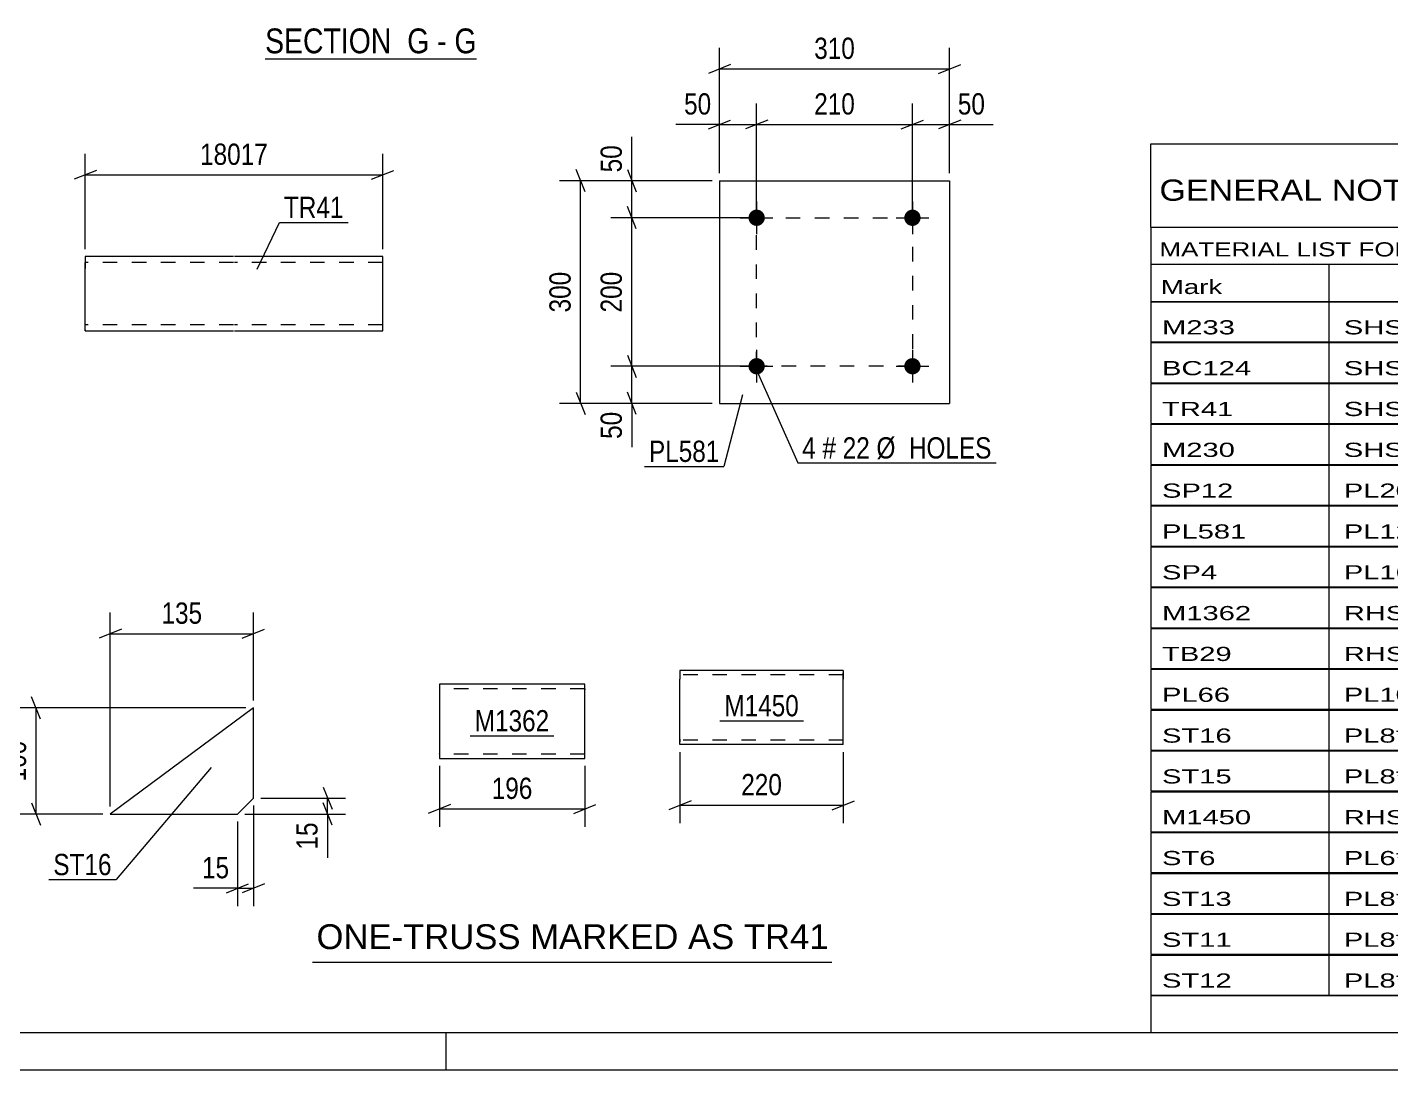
# Model space of a CAD drawing. Header units: millimetres. Extents: x 0 to 841, y 0 to 594.
# Drawn here: x 364.6 to 548.3, y 0 to 140.4 of the extents above; entities that cross this region are included whole.
import ezdxf

# ---------------------------------------------------------------- set-up
doc = ezdxf.new("R2010")
doc.units = ezdxf.units.MM
doc.linetypes.add('DXK_LINE_DOT2', pattern=[3.9198, 1.9599, -1.9599])
doc.styles.add('Arial', font='ARIAL.TTF', dxfattribs={"height": 0.2})
doc.styles.add('Arial Narrow', font='ARIALN.TTF', dxfattribs={"height": 0.2})

# ---------------------------------------------------------------- blocks, each defined once
blk = doc.blocks.new('Unknown-247343380-1135 - 18088')
at = {"color": 5, "linetype": 'Continuous'}
for p, q in [((5, 5), (836, 5)), ((421, 0), (421, 5)), ((0, 0), (841, 0))]:
    blk.add_line(p, q, dxfattribs=at)
blk = doc.blocks.new('Unknown-247343380-16 - 1869')
at = {"color": 6, "linetype": 'Continuous'}
blk.add_line((396.62, 136.18), (425.12, 136.18), dxfattribs=at)
at = {"color": 0, "linetype": 'Continuous'}
for points in [[(414.72, 136.93), (414.72, 140.43), (396.62, 140.43), (396.62, 136.93)], [(418.76, 136.93), (418.76, 140.43), (415.77, 140.43), (415.77, 136.93)], [(421.08, 136.93), (421.08, 140.43), (419.81, 140.43), (419.81, 136.93)], [(425.12, 136.93), (425.12, 140.43), (422.13, 140.43), (422.13, 136.93)]]:
    blk.add_wipeout(points, dxfattribs=at)
at = {"color": 7, "linetype": 'Continuous', "style": 'Arial Narrow'}
for s, p in [('SECTION ', (396.62, 136.93)), ('G', (415.77, 136.93)), ('G', (422.13, 136.93)), ('-', (419.81, 136.93))]:
    blk.add_text(s, height=3.34, dxfattribs=at).set_placement(p)
blk = doc.blocks.new('Part-247343380-34379 - 34378')
at = {"color": 2, "linetype": 'Continuous'}
for p, q in [((452.53, 53.8), (452.53, 52.6)), ((474.53, 53.8), (452.53, 53.8)), ((474.53, 53.8), (474.53, 53.71)), ((474.53, 53.71), (474.53, 52.6)), ((452.53, 44.54), (452.53, 52.6)), ((474.53, 43.8), (474.53, 52.6)), ((452.53, 43.89), (452.53, 44.54)), ((452.53, 43.8), (452.53, 43.89)), ((474.53, 43.8), (452.53, 43.8))]:
    blk.add_line(p, q, dxfattribs=at)
at = {"color": 7, "linetype": 'DXK_LINE_DOT2'}
for p, q in [((474.53, 53.8), (474.53, 53.8)), ((474.53, 52.6), (474.53, 53.45)), ((474.53, 53.2), (452.53, 53.2)), ((452.53, 44.54), (452.53, 44.15)), ((452.53, 44.4), (452.53, 44.45)), ((474.53, 44.4), (452.53, 44.4)), ((474.53, 44.4), (474.53, 44.45)), ((452.53, 43.8), (452.53, 43.8))]:
    blk.add_line(p, q, dxfattribs=at)
blk = doc.blocks.new('Part-247343380-34337 - 34336')
at = {"color": 2, "linetype": 'Continuous'}
for p, q in [((439.7, 51.93), (420.1, 51.93)), ((420.1, 51.93), (420.1, 42.02)), ((439.7, 43.13), (439.7, 51.93)), ((439.7, 41.93), (439.7, 43.13)), ((420.1, 42.02), (420.1, 41.93)), ((420.1, 41.93), (439.7, 41.93))]:
    blk.add_line(p, q, dxfattribs=at)
at = {"color": 7, "linetype": 'DXK_LINE_DOT2'}
for p, q in [((439.7, 51.33), (420.1, 51.33)), ((439.7, 51.33), (439.7, 51.28)), ((439.7, 51.28), (439.7, 51.33)), ((439.7, 51.18), (439.7, 51.28)), ((439.7, 51.28), (439.7, 51.18)), ((420.1, 42.53), (420.1, 42.57)), ((439.7, 42.53), (420.1, 42.53)), ((439.7, 42.57), (439.7, 42.9)), ((439.7, 42.53), (439.7, 42.57))]:
    blk.add_line(p, q, dxfattribs=at)
blk = doc.blocks.new('Part-247343380-34344 - 34343')
at = {"color": 2, "linetype": 'Continuous'}
for p, q in [((457.86, 119.76), (457.86, 89.76)), ((457.86, 119.76), (488.86, 119.76)), ((488.86, 119.76), (488.86, 89.76)), ((457.86, 89.76), (488.86, 89.76))]:
    blk.add_line(p, q, dxfattribs=at)
blk = doc.blocks.new('Bolt-247343380-34345 - 34343')
at = {"linetype": 'Continuous'}
for points in [[(463.96, 94.77, -1), (461.76, 94.77, -1)], [(484.96, 94.77, -1), (482.76, 94.77, -1)]]:
    blk.add_hatch(color=1, dxfattribs=at).paths.add_polyline_path(points)
at = {"color": 1, "linetype": 'Continuous'}
for p, q in [((462.86, 96.97), (462.86, 92.57)), ((483.86, 96.97), (483.86, 92.57)), ((460.66, 94.77), (465.06, 94.77)), ((481.66, 94.77), (486.06, 94.77))]:
    blk.add_line(p, q, dxfattribs=at)
blk = doc.blocks.new('Bolt-247343380-34346 - 34343')
at = {"linetype": 'Continuous'}
for points in [[(463.96, 114.77, -1), (461.76, 114.77, -1)], [(484.96, 114.77, -1), (482.76, 114.77, -1)]]:
    blk.add_hatch(color=1, dxfattribs=at).paths.add_polyline_path(points)
at = {"color": 1, "linetype": 'Continuous'}
for p, q in [((462.86, 116.97), (462.86, 112.57)), ((483.86, 116.97), (483.86, 112.57)), ((460.66, 114.77), (465.06, 114.77)), ((481.66, 114.77), (486.06, 114.77))]:
    blk.add_line(p, q, dxfattribs=at)
blk = doc.blocks.new('Part-247343380-3392 - 3386')
at = {"color": 2, "linetype": 'Continuous'}
for p, q in [((395.03, 48.73), (375.75, 34.44)), ((395.03, 36.58), (395.03, 48.73)), ((392.89, 34.44), (395.03, 36.58)), ((375.75, 34.44), (392.89, 34.44))]:
    blk.add_line(p, q, dxfattribs=at)
blk = doc.blocks.new('Part-247343380-3195 - 3189')
at = {"color": 2, "linetype": 'Continuous'}
for p, q in [((372.37, 109.55), (372.37, 107.95)), ((392.37, 109.55), (372.37, 109.55)), ((412.47, 109.55), (392.47, 109.55)), ((412.47, 99.55), (412.47, 109.55)), ((372.37, 99.55), (372.37, 107.95)), ((372.37, 99.55), (392.37, 99.55)), ((392.47, 99.55), (412.47, 99.55))]:
    blk.add_line(p, q, dxfattribs=at)
at = {"color": 7, "linetype": 'DXK_LINE_DOT2'}
for p, q in [((392.37, 108.75), (372.37, 108.75)), ((372.37, 107.95), (372.37, 108.75)), ((372.37, 107.95), (372.37, 108.56)), ((412.47, 108.75), (392.47, 108.75)), ((372.37, 100.35), (372.37, 100.41)), ((392.37, 100.35), (372.37, 100.35)), ((372.37, 99.67), (372.37, 99.55)), ((412.47, 100.35), (392.47, 100.35)), ((412.47, 99.55), (412.47, 99.67))]:
    blk.add_line(p, q, dxfattribs=at)
blk = doc.blocks.new('Rectangle-247343380-34922 - 34343')
at = {"color": 1, "linetype": 'DXK_LINE_DOT2'}
blk.add_lwpolyline([(462.86, 114.77), (483.86, 114.77), (483.86, 94.77), (462.86, 94.77), (462.86, 114.77)], close=True, dxfattribs=at)
blk = doc.blocks.new('StraightDimension-247343380-34471 - 34378')
at = {"color": 7, "linetype": 'Continuous'}
for p, q in [((452.53, 42.8), (452.53, 33.23)), ((474.53, 42.8), (474.53, 33.23)), ((454.03, 36.23), (451.03, 35.03)), ((452.53, 35.63), (474.53, 35.63)), ((473.03, 35.03), (476.03, 36.23))]:
    blk.add_line(p, q, dxfattribs=at)
at = {"color": 0}
blk.add_wipeout([(466.88, 36.38), (466.88, 40.58), (460.19, 40.58), (460.19, 36.38)], dxfattribs=at)
at = {"color": 3, "style": 'Arial Narrow'}
blk.add_text('220', height=2.863, dxfattribs=at).set_placement((460.79, 36.98))
blk = doc.blocks.new('StraightDimension-247343380-34431 - 34336')
at = {"color": 7, "linetype": 'Continuous'}
for p, q in [((420.1, 40.93), (420.1, 32.73)), ((439.7, 40.93), (439.7, 32.73)), ((421.6, 35.73), (418.6, 34.53)), ((420.1, 35.13), (439.7, 35.13)), ((438.2, 34.53), (441.2, 35.73))]:
    blk.add_line(p, q, dxfattribs=at)
at = {"color": 0}
blk.add_wipeout([(433.24, 35.88), (433.24, 40.08), (426.56, 40.08), (426.56, 35.88)], dxfattribs=at)
at = {"color": 3, "style": 'Arial Narrow'}
blk.add_text('196', height=2.863, dxfattribs=at).set_placement((427.16, 36.48))
blk = doc.blocks.new('StraightDimension-247343380-34435 - 34343')
at = {"color": 7, "linetype": 'Continuous'}
for p, q in [((456.86, 119.76), (443.19, 119.76)), ((445.44, 121.26), (446.64, 118.26)), ((446.04, 114.77), (446.04, 119.76)), ((446.64, 113.27), (445.44, 116.27)), ((461.86, 114.77), (443.19, 114.77))]:
    blk.add_line(p, q, dxfattribs=at)
at = {"color": 0}
blk.add_wipeout([(445.29, 125.15), (441.09, 125.15), (441.09, 120.29), (445.29, 120.29)], dxfattribs=at)
at = {"color": 7, "linetype": 'Continuous'}
blk.add_line((446.04, 119.76), (446.04, 125.67), dxfattribs=at)
blk.add_line((446.04, 119.76), (446.04, 125.67), dxfattribs=at)
at = {"color": 3, "style": 'Arial Narrow'}
blk.add_text('50', height=2.863, rotation=90.0002, dxfattribs=at).set_placement((444.69, 120.89))
blk = doc.blocks.new('StraightDimension-247343380-34436 - 34343')
at = {"color": 7, "linetype": 'Continuous'}
for p, q in [((446.64, 113.27), (445.44, 116.27)), ((461.86, 114.77), (443.19, 114.77)), ((446.04, 94.77), (446.04, 114.77)), ((445.44, 96.27), (446.64, 93.27)), ((461.86, 94.77), (443.19, 94.77))]:
    blk.add_line(p, q, dxfattribs=at)
at = {"color": 0}
blk.add_wipeout([(445.29, 108.11), (441.09, 108.11), (441.09, 101.42), (445.29, 101.42)], dxfattribs=at)
at = {"color": 3, "style": 'Arial Narrow'}
blk.add_text('200', height=2.863, rotation=90.0002, dxfattribs=at).set_placement((444.69, 102.02))
blk = doc.blocks.new('StraightDimension-247343380-34437 - 34343')
at = {"color": 7, "linetype": 'Continuous'}
for p, q in [((445.44, 96.27), (446.64, 93.27)), ((461.86, 94.77), (443.19, 94.77)), ((446.04, 89.76), (446.04, 94.77)), ((446.64, 88.26), (445.44, 91.26)), ((456.86, 89.76), (443.19, 89.76))]:
    blk.add_line(p, q, dxfattribs=at)
at = {"color": 0}
blk.add_wipeout([(445.29, 89.24), (441.09, 89.24), (441.09, 84.38), (445.29, 84.38)], dxfattribs=at)
at = {"color": 7, "linetype": 'Continuous'}
blk.add_line((446.04, 89.76), (446.04, 83.86), dxfattribs=at)
blk.add_line((446.04, 89.76), (446.04, 83.86), dxfattribs=at)
at = {"color": 3, "style": 'Arial Narrow'}
blk.add_text('50', height=2.863, rotation=90.0002, dxfattribs=at).set_placement((444.69, 84.98))
blk = doc.blocks.new('StraightDimension-247343380-34447 - 34343')
at = {"color": 7, "linetype": 'Continuous'}
for p, q in [((456.86, 119.76), (436.29, 119.76)), ((439.74, 118.26), (438.54, 121.26)), ((439.14, 89.76), (439.14, 119.76)), ((438.54, 91.26), (439.74, 88.26)), ((456.86, 89.76), (436.29, 89.76))]:
    blk.add_line(p, q, dxfattribs=at)
at = {"color": 0}
blk.add_wipeout([(438.39, 108.11), (434.19, 108.11), (434.19, 101.42), (438.39, 101.42)], dxfattribs=at)
at = {"color": 3, "style": 'Arial Narrow'}
blk.add_text('300', height=2.863, rotation=90.0002, dxfattribs=at).set_placement((437.79, 102.02))
blk = doc.blocks.new('StraightDimension-247343380-34467 - 34343')
at = {"color": 7, "linetype": 'Continuous'}
for p, q in [((457.86, 120.76), (457.86, 137.67)), ((488.86, 120.76), (488.86, 137.67)), ((459.36, 135.42), (456.36, 134.22)), ((457.86, 134.82), (488.86, 134.82)), ((487.36, 134.22), (490.36, 135.42))]:
    blk.add_line(p, q, dxfattribs=at)
at = {"color": 0}
blk.add_wipeout([(476.7, 135.57), (476.7, 139.77), (470.02, 139.77), (470.02, 135.57)], dxfattribs=at)
at = {"color": 3, "style": 'Arial Narrow'}
blk.add_text('310', height=2.863, dxfattribs=at).set_placement((470.62, 136.17))
blk = doc.blocks.new('StraightDimension-247343380-34876 - 34343')
at = {"color": 7, "linetype": 'Continuous'}
for p, q in [((483.86, 115.77), (483.86, 130.18)), ((488.86, 120.76), (488.86, 130.18)), ((482.36, 126.73), (485.36, 127.93)), ((483.86, 127.33), (488.86, 127.33)), ((490.36, 127.93), (487.36, 126.73))]:
    blk.add_line(p, q, dxfattribs=at)
at = {"color": 0}
blk.add_wipeout([(494.24, 128.08), (494.24, 132.28), (489.38, 132.28), (489.38, 128.08)], dxfattribs=at)
at = {"color": 7, "linetype": 'Continuous'}
blk.add_line((488.86, 127.33), (494.76, 127.33), dxfattribs=at)
blk.add_line((488.86, 127.33), (494.76, 127.33), dxfattribs=at)
at = {"color": 3, "style": 'Arial Narrow'}
blk.add_text('50', height=2.863, dxfattribs=at).set_placement((489.98, 128.68))
blk = doc.blocks.new('StraightDimension-247343380-34877 - 34343')
at = {"color": 7, "linetype": 'Continuous'}
for p, q in [((462.86, 115.77), (462.86, 130.18)), ((483.86, 115.77), (483.86, 130.18)), ((464.36, 127.93), (461.36, 126.73)), ((462.86, 127.33), (483.86, 127.33)), ((482.36, 126.73), (485.36, 127.93))]:
    blk.add_line(p, q, dxfattribs=at)
at = {"color": 0}
blk.add_wipeout([(476.7, 128.08), (476.7, 132.28), (470.02, 132.28), (470.02, 128.08)], dxfattribs=at)
at = {"color": 3, "style": 'Arial Narrow'}
blk.add_text('210', height=2.863, dxfattribs=at).set_placement((470.62, 128.68))
blk = doc.blocks.new('StraightDimension-247343380-34878 - 34343')
at = {"color": 7, "linetype": 'Continuous'}
for p, q in [((457.86, 120.76), (457.86, 130.18)), ((462.86, 115.77), (462.86, 130.18)), ((456.36, 126.73), (459.36, 127.93)), ((457.86, 127.33), (462.86, 127.33)), ((464.36, 127.93), (461.36, 126.73))]:
    blk.add_line(p, q, dxfattribs=at)
at = {"color": 0}
blk.add_wipeout([(457.33, 128.08), (457.33, 132.28), (452.48, 132.28), (452.48, 128.08)], dxfattribs=at)
at = {"color": 7, "linetype": 'Continuous'}
blk.add_line((457.86, 127.33), (451.95, 127.33), dxfattribs=at)
blk.add_line((457.86, 127.33), (451.95, 127.33), dxfattribs=at)
at = {"color": 3, "style": 'Arial Narrow'}
blk.add_text('50', height=2.863, dxfattribs=at).set_placement((453.08, 128.68))
blk = doc.blocks.new('StraightDimension-247343380-3427 - 3386')
at = {"color": 7, "linetype": 'Continuous'}
for p, q in [((404.43, 38.08), (405.63, 35.08)), ((396.03, 36.58), (407.43, 36.58)), ((405.63, 32.94), (404.43, 35.94)), ((405.03, 34.44), (405.03, 36.58)), ((393.89, 34.44), (407.43, 34.44))]:
    blk.add_line(p, q, dxfattribs=at)
at = {"color": 0}
blk.add_wipeout([(404.28, 33.92), (400.08, 33.92), (400.08, 29.06), (404.28, 29.06)], dxfattribs=at)
at = {"color": 7, "linetype": 'Continuous'}
blk.add_line((405.03, 34.44), (405.03, 28.53), dxfattribs=at)
blk.add_line((405.03, 34.44), (405.03, 28.53), dxfattribs=at)
at = {"color": 3, "style": 'Arial Narrow'}
blk.add_text('15', height=2.863, rotation=90.0002, dxfattribs=at).set_placement((403.68, 29.66))
blk = doc.blocks.new('StraightDimension-247343380-3403 - 3386')
at = {"color": 7, "linetype": 'Continuous'}
for p, q in [((395.03, 35.58), (395.03, 22.04)), ((392.89, 33.44), (392.89, 22.04)), ((391.39, 23.84), (394.39, 25.04)), ((392.89, 24.44), (395.03, 24.44)), ((396.53, 25.04), (393.53, 23.84))]:
    blk.add_line(p, q, dxfattribs=at)
at = {"color": 0}
blk.add_wipeout([(392.36, 25.19), (392.36, 29.39), (387.51, 29.39), (387.51, 25.19)], dxfattribs=at)
at = {"color": 7, "linetype": 'Continuous'}
blk.add_line((392.89, 24.44), (386.98, 24.44), dxfattribs=at)
blk.add_line((392.89, 24.44), (386.98, 24.44), dxfattribs=at)
at = {"color": 3, "style": 'Arial Narrow'}
blk.add_text('15', height=2.863, dxfattribs=at).set_placement((388.11, 25.79))
blk = doc.blocks.new('StraightDimension-247343380-3418 - 3386')
at = {"color": 7, "linetype": 'Continuous'}
for p, q in [((375.75, 35.44), (375.75, 61.58)), ((395.03, 49.73), (395.03, 61.58)), ((377.25, 59.33), (374.25, 58.13)), ((393.53, 58.13), (396.53, 59.33)), ((375.75, 58.73), (395.03, 58.73))]:
    blk.add_line(p, q, dxfattribs=at)
at = {"color": 0}
blk.add_wipeout([(388.73, 59.48), (388.73, 63.68), (382.05, 63.68), (382.05, 59.48)], dxfattribs=at)
at = {"color": 3, "style": 'Arial Narrow'}
blk.add_text('135', height=2.863, dxfattribs=at).set_placement((382.65, 60.08))
blk = doc.blocks.new('StraightDimension-247343380-3394 - 3386')
at = {"color": 7, "linetype": 'Continuous'}
for p, q in [((366.35, 47.23), (365.15, 50.23)), ((394.03, 48.73), (362.9, 48.73)), ((365.75, 34.44), (365.75, 48.73)), ((365.15, 35.94), (366.35, 32.94)), ((374.75, 34.44), (362.9, 34.44))]:
    blk.add_line(p, q, dxfattribs=at)
at = {"color": 0}
blk.add_wipeout([(365, 44.93), (360.8, 44.93), (360.8, 38.24), (365, 38.24)], dxfattribs=at)
at = {"color": 3, "style": 'Arial Narrow'}
blk.add_text('100', height=2.863, rotation=90.0002, dxfattribs=at).set_placement((364.4, 38.84))
blk = doc.blocks.new('StraightDimension-247343380-3200 - 3189')
at = {"color": 7, "linetype": 'Continuous'}
for p, q in [((372.37, 110.55), (372.37, 123.4)), ((412.47, 110.55), (412.47, 123.4)), ((373.87, 121.15), (370.87, 119.95)), ((372.37, 120.55), (412.47, 120.55)), ((410.97, 119.95), (413.97, 121.15))]:
    blk.add_line(p, q, dxfattribs=at)
at = {"color": 0}
blk.add_wipeout([(397.59, 121.3), (397.59, 125.5), (387.25, 125.5), (387.25, 121.3)], dxfattribs=at)
at = {"color": 3, "style": 'Arial Narrow'}
blk.add_text('18017', height=2.863, dxfattribs=at).set_placement((387.85, 121.9))
blk = doc.blocks.new('Mark-247343380-34496 - 34378')
at = {"color": 0}
blk.add_wipeout([(468.56, 47.61), (468.56, 50.61), (458.51, 50.61), (458.51, 47.61)], dxfattribs=at)
blk.add_wipeout([(468.56, 47.61), (468.56, 50.61), (458.51, 50.61), (458.51, 47.61)], dxfattribs=at)
at = {"color": 30, "linetype": 'Continuous'}
blk.add_line((457.91, 47.01), (469.16, 47.01), dxfattribs=at)
at = {"color": 3, "style": 'Arial Narrow'}
blk.add_text('M1450', height=2.863, dxfattribs=at).set_placement((458.51, 47.61))
blk = doc.blocks.new('Unknown-247343380-35598 - 18088')
at = {"color": 7, "linetype": 'Continuous'}
for p, q in [((516, 124.75), (676, 124.75)), ((516, 113.5), (516, 124.75)), ((676, 124.75), (676, 113.5)), ((516, 113.5), (676, 113.5)), ((516, 113.5), (516, 108.5)), ((676, 113.5), (676, 108.5)), ((516, 108.5), (676, 108.5)), ((516, 108.5), (516, 103.5)), ((540, 108.5), (540, 103.5)), ((575.5, 108.5), (575.5, 103.5)), ((601.5, 108.5), (601.5, 103.5)), ((614.5, 108.5), (614.5, 103.5)), ((632, 108.5), (632, 103.5)), ((654, 108.5), (654, 103.5)), ((676, 108.5), (676, 103.5)), ((516, 103.5), (676, 103.5)), ((516, 103.45), (516, 98.05)), ((516, 103.45), (676, 103.45)), ((540, 103.5), (540, 98)), ((575.5, 103.5), (575.5, 98)), ((601.5, 103.5), (601.5, 98)), ((614.5, 103.5), (614.5, 98)), ((632, 103.5), (632, 98)), ((654, 103.5), (654, 98)), ((676, 103.45), (676, 98.05)), ((516, 98.05), (676, 98.05)), ((516, 97.95), (516, 92.55)), ((516, 97.95), (676, 97.95)), ((540, 98), (540, 92.5)), ((575.5, 98), (575.5, 92.5)), ((601.5, 98), (601.5, 92.5)), ((614.5, 98), (614.5, 92.5)), ((632, 98), (632, 92.5)), ((654, 98), (654, 92.5)), ((676, 97.95), (676, 92.55)), ((516, 92.55), (676, 92.55)), ((516, 92.45), (516, 87.05)), ((516, 92.45), (676, 92.45)), ((540, 92.5), (540, 87)), ((575.5, 92.5), (575.5, 87)), ((601.5, 92.5), (601.5, 87)), ((614.5, 92.5), (614.5, 87)), ((632, 92.5), (632, 87)), ((654, 92.5), (654, 87)), ((676, 92.45), (676, 87.05)), ((516, 87.05), (676, 87.05)), ((516, 86.95), (516, 81.55)), ((516, 86.95), (676, 86.95)), ((540, 87), (540, 81.5)), ((575.5, 87), (575.5, 81.5)), ((601.5, 87), (601.5, 81.5)), ((614.5, 87), (614.5, 81.5)), ((632, 87), (632, 81.5)), ((654, 87), (654, 81.5)), ((676, 86.95), (676, 81.55)), ((516, 81.55), (676, 81.55)), ((516, 81.45), (516, 76.05)), ((516, 81.45), (676, 81.45)), ((540, 81.5), (540, 76)), ((575.5, 81.5), (575.5, 76)), ((601.5, 81.5), (601.5, 76)), ((614.5, 81.5), (614.5, 76)), ((632, 81.5), (632, 76)), ((654, 81.5), (654, 76)), ((676, 81.45), (676, 76.05)), ((516, 76.05), (676, 76.05)), ((516, 75.95), (516, 70.55)), ((516, 75.95), (676, 75.95)), ((540, 76), (540, 70.5)), ((575.5, 76), (575.5, 70.5)), ((601.5, 76), (601.5, 70.5)), ((614.5, 76), (614.5, 70.5)), ((632, 76), (632, 70.5)), ((654, 76), (654, 70.5)), ((676, 75.95), (676, 70.55)), ((516, 70.55), (676, 70.55)), ((516, 70.45), (516, 65.05)), ((516, 70.45), (676, 70.45)), ((540, 70.5), (540, 65)), ((575.5, 70.5), (575.5, 65)), ((601.5, 70.5), (601.5, 65)), ((614.5, 70.5), (614.5, 65)), ((632, 70.5), (632, 65)), ((654, 70.5), (654, 65)), ((676, 70.45), (676, 65.05)), ((516, 65.05), (676, 65.05)), ((516, 64.95), (516, 59.55)), ((516, 64.95), (676, 64.95)), ((540, 65), (540, 59.5)), ((575.5, 65), (575.5, 59.5)), ((601.5, 65), (601.5, 59.5)), ((614.5, 65), (614.5, 59.5)), ((632, 65), (632, 59.5)), ((654, 65), (654, 59.5)), ((676, 64.95), (676, 59.55)), ((516, 59.55), (676, 59.55)), ((516, 59.45), (516, 54.05)), ((516, 59.45), (676, 59.45)), ((540, 59.5), (540, 54)), ((575.5, 59.5), (575.5, 54)), ((601.5, 59.5), (601.5, 54)), ((614.5, 59.5), (614.5, 54)), ((632, 59.5), (632, 54)), ((654, 59.5), (654, 54)), ((676, 59.45), (676, 54.05)), ((516, 54.05), (676, 54.05)), ((516, 53.95), (516, 48.55)), ((516, 53.95), (676, 53.95)), ((540, 54), (540, 48.5)), ((575.5, 54), (575.5, 48.5)), ((601.5, 54), (601.5, 48.5)), ((614.5, 54), (614.5, 48.5)), ((632, 54), (632, 48.5)), ((654, 54), (654, 48.5)), ((676, 53.95), (676, 48.55)), ((516, 48.55), (676, 48.55)), ((516, 48.45), (516, 43.05)), ((516, 48.45), (676, 48.45)), ((540, 48.5), (540, 43)), ((575.5, 48.5), (575.5, 43)), ((601.5, 48.5), (601.5, 43)), ((614.5, 48.5), (614.5, 43)), ((632, 48.5), (632, 43)), ((654, 48.5), (654, 43)), ((676, 48.45), (676, 43.05)), ((516, 43.05), (676, 43.05)), ((516, 42.95), (516, 37.55)), ((516, 42.95), (676, 42.95)), ((540, 43), (540, 37.5)), ((575.5, 43), (575.5, 37.5)), ((601.5, 43), (601.5, 37.5)), ((614.5, 43), (614.5, 37.5)), ((632, 43), (632, 37.5)), ((654, 43), (654, 37.5)), ((676, 42.95), (676, 37.55)), ((516, 37.55), (676, 37.55)), ((516, 37.45), (516, 32.05)), ((516, 37.45), (676, 37.45)), ((540, 37.5), (540, 32)), ((575.5, 37.5), (575.5, 32)), ((601.5, 37.5), (601.5, 32)), ((614.5, 37.5), (614.5, 32)), ((632, 37.5), (632, 32)), ((654, 37.5), (654, 32)), ((676, 37.45), (676, 32.05)), ((516, 32.05), (676, 32.05)), ((516, 31.95), (516, 26.55)), ((516, 31.95), (676, 31.95)), ((540, 32), (540, 26.5)), ((575.5, 32), (575.5, 26.5)), ((601.5, 32), (601.5, 26.5)), ((614.5, 32), (614.5, 26.5)), ((632, 32), (632, 26.5)), ((654, 32), (654, 26.5)), ((676, 31.95), (676, 26.55)), ((516, 26.55), (676, 26.55)), ((516, 26.45), (516, 21.05)), ((516, 26.45), (676, 26.45)), ((540, 26.5), (540, 21)), ((575.5, 26.5), (575.5, 21)), ((601.5, 26.5), (601.5, 21)), ((614.5, 26.5), (614.5, 21)), ((632, 26.5), (632, 21)), ((654, 26.5), (654, 21)), ((676, 26.45), (676, 21.05)), ((516, 21.05), (676, 21.05)), ((516, 20.95), (516, 15.55)), ((516, 20.95), (676, 20.95)), ((540, 21), (540, 15.5)), ((575.5, 21), (575.5, 15.5)), ((601.5, 21), (601.5, 15.5)), ((614.5, 21), (614.5, 15.5)), ((632, 21), (632, 15.5)), ((654, 21), (654, 15.5)), ((676, 20.95), (676, 15.55)), ((516, 15.55), (676, 15.55)), ((516, 15.45), (516, 10.05)), ((516, 15.45), (676, 15.45)), ((540, 15.5), (540, 10)), ((575.5, 15.5), (575.5, 10)), ((601.5, 15.5), (601.5, 10)), ((614.5, 15.5), (614.5, 10)), ((632, 15.5), (632, 10)), ((654, 15.5), (654, 10)), ((676, 15.45), (676, 10.05)), ((516, 10.05), (676, 10.05)), ((516, 10), (676, 10)), ((516, 10), (516, 5)), ((632, 10), (632, 5)), ((654, 10), (654, 5)), ((676, 10), (676, 5)), ((516, 5), (676, 5))]:
    blk.add_line(p, q, dxfattribs=at)
at = {"color": 7, "style": 'Arial Narrow'}
for s, height, width, p in [('GENERAL NOTES & WELD DETAILS :', 2.8633, 1.4, (517.15, 117.06)), ('REFER TYP DRAWING TYP-01', 1.9089, 1.6, (600.7, 117.16)), ("MATERIAL LIST FOR ASSEMBLY MK'D", 1.9089, 1.6, (517.15, 109.56)), ('TR41', 1.909, 1.794707, (611, 109.47)), ('1', 1.91, 1.794707, (638.08, 109.56)), ('No. Required', 1.9089, 1.6, (647.41, 109.56)), ('Mark', 1.909, 1.7, (517.34, 104.5)), ('Profile', 1.909, 1.7, (550.41, 104.5)), ('Material', 1.909, 1.7, (580.54, 104.56)), ('No.', 1.909, 1.7, (605.5, 104.56)), ('Length', 1.909, 1.7, (616, 104.56)), ('Area', 1.909, 1.7, (638.5, 104.56)), ('Weight', 1.909, 1.7, (658, 104.56))]:
    blk.add_text(s, height=height, dxfattribs=dict(at, width=width)).set_placement(p)
at = {"color": 7, "linetype": 'Continuous', "style": 'Arial Narrow'}
for s, height, width, p in [('M233', 1.909, 1.794707, (517.5, 99.06)), ('SHS100*6', 1.909, 1.794707, (542, 99.06)), ('E350', 1.909, 1.794707, (581.74, 99.06)), ('8', 1.91, 1.794707, (605.86, 99.06)), ('3261', 1.909, 1.794707, (618.58, 99.06)), ('1.3', 1.909, 1.794707, (642.32, 99.06)), ('456.9', 1.909, 1.794707, (658.96, 99.06)), ('BC124', 1.909, 1.794707, (517.5, 93.56)), ('SHS132*6', 1.909, 1.794707, (542, 93.56)), ('E350', 1.909, 1.794707, (581.74, 93.56)), ('1', 1.91, 1.794707, (605.86, 93.56)), ('18055', 1.909, 1.794707, (616.4, 93.56)), ('9.5', 1.909, 1.794707, (642.32, 93.56)), ('428.4', 1.909, 1.794707, (658.96, 93.56)), ('TR41', 1.909, 1.794707, (517.5, 88.06)), ('SHS100*8', 1.909, 1.794707, (542, 88.06)), ('E350', 1.909, 1.794707, (581.74, 88.06)), ('1', 1.91, 1.794707, (605.86, 88.06)), ('18017', 1.909, 1.794707, (616.4, 88.06)), ('7.2', 1.909, 1.794707, (642.32, 88.06)), ('416.4', 1.909, 1.794707, (658.96, 88.06)), ('M230', 1.909, 1.794707, (517.5, 82.56)), ('SHS100*6', 1.909, 1.794707, (542, 82.56)), ('E350', 1.909, 1.794707, (581.74, 82.56)), ('7', 1.91, 1.794707, (605.86, 82.56)), ('3167', 1.909, 1.794707, (618.58, 82.56)), ('1.2', 1.909, 1.794707, (642.32, 82.56)), ('383.7', 1.909, 1.794707, (658.96, 82.56)), ('SP12', 1.909, 1.794707, (517.5, 77.06)), ('PL20*380', 1.909, 1.794707, (542, 77.06)), ('E350', 1.909, 1.794707, (581.74, 77.06)), ('6', 1.91, 1.794707, (605.86, 77.06)), ('380', 1.909, 1.794707, (620.77, 77.06)), ('0.3', 1.909, 1.794707, (642.32, 77.06)), ('136.0', 1.909, 1.794707, (658.96, 77.06)), ('PL581', 1.909, 1.794707, (517.5, 71.56)), ('PL12*300', 1.909, 1.794707, (542, 71.56)), ('E350', 1.909, 1.794707, (581.74, 71.56)), ('14', 1.909, 1.794707, (604.76, 71.56)), ('310', 1.909, 1.794707, (620.77, 71.56)), ('0.2', 1.909, 1.794707, (642.32, 71.56)), ('122.6', 1.909, 1.794707, (658.96, 71.56)), ('SP4', 1.909, 1.794707, (517.5, 66.06)), ('PL16*325', 1.909, 1.794707, (542, 66.06)), ('E350', 1.909, 1.794707, (581.74, 66.06)), ('325', 1.909, 1.794707, (620.77, 66.06)), ('0.2', 1.909, 1.794707, (642.32, 66.06)), ('53.1', 1.909, 1.794707, (661.14, 66.06)), ('4', 1.91, 1.794707, (605.86, 66.06)), ('M1362', 1.909, 1.794707, (517.5, 60.56)), ('RHS100*100*6', 1.9089, 1.794707, (542, 60.56)), ('E350', 1.909, 1.794707, (581.74, 60.56)), ('196', 1.909, 1.794707, (620.77, 60.56)), ('0.1', 1.909, 1.794707, (642.32, 60.56)), ('48.6', 1.909, 1.794707, (661.14, 60.56)), ('14', 1.909, 1.794707, (604.76, 60.56)), ('TB29', 1.909, 1.794707, (517.5, 55.06)), ('RHS150*110*6', 1.9089, 1.794707, (542, 55.06)), ('E350', 1.909, 1.794707, (581.74, 55.06)), ('6', 1.91, 1.794707, (605.86, 55.06)), ('200', 1.909, 1.794707, (620.77, 55.06)), ('0.1', 1.909, 1.794707, (642.32, 55.06)), ('28.0', 1.909, 1.794707, (661.14, 55.06)), ('PL66', 1.909, 1.794707, (517.5, 49.56)), ('PL10*150', 1.909, 1.794707, (542, 49.56)), ('E350', 1.909, 1.794707, (581.74, 49.56)), ('6', 1.91, 1.794707, (605.86, 49.56)), ('170', 1.909, 1.794707, (620.77, 49.56)), ('0.1', 1.909, 1.794707, (642.32, 49.56)), ('12.0', 1.909, 1.794707, (661.14, 49.56)), ('ST16', 1.909, 1.794707, (517.5, 44.06)), ('PL8*100', 1.909, 1.794707, (542, 44.06)), ('E350', 1.909, 1.794707, (581.74, 44.06)), ('24', 1.909, 1.794707, (604.76, 44.06)), ('135', 1.909, 1.794707, (620.77, 44.06)), ('0.0', 1.909, 1.794707, (642.32, 44.06)), ('10.0', 1.909, 1.794707, (661.14, 44.06)), ('ST15', 1.909, 1.794707, (517.5, 38.56)), ('PL8*100', 1.909, 1.794707, (542, 38.56)), ('E350', 1.909, 1.794707, (581.74, 38.56)), ('24', 1.909, 1.794707, (604.76, 38.56)), ('121', 1.909, 1.794707, (620.77, 38.56)), ('0.0', 1.909, 1.794707, (642.32, 38.56)), ('8.9', 1.909, 1.794707, (663.33, 38.56)), ('M1450', 1.909, 1.794707, (517.5, 33.06)), ('RHS100*100*6', 1.9089, 1.794707, (542, 33.06)), ('E350', 1.909, 1.794707, (581.74, 33.06)), ('1', 1.91, 1.794707, (605.86, 33.06)), ('220', 1.909, 1.794707, (620.77, 33.06)), ('0.1', 1.909, 1.794707, (642.32, 33.06)), ('3.9', 1.909, 1.794707, (663.33, 33.06)), ('ST6', 1.909, 1.794707, (517.5, 27.56)), ('PL6*97', 1.909, 1.794707, (542, 27.56)), ('E350', 1.909, 1.794707, (581.74, 27.56)), ('8', 1.91, 1.794707, (605.86, 27.56)), ('100', 1.909, 1.794707, (620.77, 27.56)), ('0.0', 1.909, 1.794707, (642.32, 27.56)), ('1.8', 1.909, 1.794707, (663.33, 27.56)), ('ST13', 1.909, 1.794707, (517.5, 22.06)), ('PL8*96', 1.909, 1.794707, (542, 22.06)), ('E350', 1.909, 1.794707, (581.74, 22.06)), ('4', 1.91, 1.794707, (605.86, 22.06)), ('97', 1.909, 1.794707, (622.96, 22.06)), ('0.0', 1.909, 1.794707, (642.32, 22.06)), ('1.1', 1.909, 1.794707, (663.33, 22.06)), ('ST11', 1.909, 1.794707, (517.5, 16.56)), ('PL8*63', 1.909, 1.794707, (542, 16.56)), ('E350', 1.909, 1.794707, (581.74, 16.56)), ('2', 1.91, 1.794707, (605.86, 16.56)), ('127', 1.909, 1.794707, (620.77, 16.56)), ('0.0', 1.909, 1.794707, (642.32, 16.56)), ('0.6', 1.909, 1.794707, (663.33, 16.56)), ('ST12', 1.909, 1.794707, (517.5, 11.06)), ('PL8*54', 1.909, 1.794707, (542, 11.06)), ('E350', 1.909, 1.794707, (581.74, 11.06)), ('2', 1.91, 1.794707, (605.86, 11.06)), ('149', 1.909, 1.794707, (620.77, 11.06)), ('0.0', 1.909, 1.794707, (642.32, 11.06)), ('0.6', 1.909, 1.794707, (663.33, 11.06)), ('Total', 1.909, 1.7, (618.33, 6.5)), ('44.6', 1.909, 1.794707, (639.64, 6.5)), ('2112.7', 1.909, 1.794707, (656.77, 6.5))]:
    blk.add_text(s, height=height, dxfattribs=dict(at, width=width)).set_placement(p)
blk = doc.blocks.new('Unknown-247343380-35599 - 18088')
at = {"color": 7, "linetype": 'Continuous'}
blk.add_line((403, 14.5), (473, 14.5), dxfattribs=at)
at = {"color": 7, "style": 'Arial'}
blk.add_text('ONE-TRUSS MARKED AS TR41', height=3.3428, dxfattribs=at).set_placement((403.54, 16.25))
blk = doc.blocks.new('Mark-247343380-34488 - 34336')
at = {"color": 0}
blk.add_wipeout([(434.93, 45.58), (434.93, 48.58), (424.87, 48.58), (424.87, 45.58)], dxfattribs=at)
blk.add_wipeout([(434.93, 45.58), (434.93, 48.58), (424.87, 48.58), (424.87, 45.58)], dxfattribs=at)
at = {"color": 30, "linetype": 'Continuous'}
blk.add_line((424.27, 44.98), (435.53, 44.98), dxfattribs=at)
at = {"color": 3, "style": 'Arial Narrow'}
blk.add_text('M1362', height=2.863, dxfattribs=at).set_placement((424.87, 45.58))
blk = doc.blocks.new('MarkSet-247343380-34789 - 34343')
at = {"color": 0}
blk.add_wipeout([(470.83, 82.34), (470.83, 85.34), (469, 85.34), (469, 82.34)], dxfattribs=at)
blk.add_wipeout([(470.83, 82.34), (470.83, 85.34), (469, 85.34), (469, 82.34)], dxfattribs=at)
at = {"color": 7, "linetype": 'Continuous'}
blk.add_line((462.56, 94.86), (468.4, 81.74), dxfattribs=at)
at = {"color": 3, "style": 'Arial Narrow'}
blk.add_text('4', height=2.86, dxfattribs=at).set_placement((469, 82.34))
at = {"color": 0}
blk.add_wipeout([(473.56, 82.34), (473.56, 85.34), (471.73, 85.34), (471.73, 82.34)], dxfattribs=at)
blk.add_wipeout([(473.56, 82.34), (473.56, 85.34), (471.73, 85.34), (471.73, 82.34)], dxfattribs=at)
at = {"color": 3, "style": 'Arial Narrow'}
blk.add_text('#', height=2.86, dxfattribs=at).set_placement((471.73, 82.34))
at = {"color": 0}
blk.add_wipeout([(478.11, 82.34), (478.11, 85.34), (474.46, 85.34), (474.46, 82.34)], dxfattribs=at)
blk.add_wipeout([(478.11, 82.34), (478.11, 85.34), (474.46, 85.34), (474.46, 82.34)], dxfattribs=at)
at = {"color": 3, "style": 'Arial Narrow'}
blk.add_text('22', height=2.863, dxfattribs=at).set_placement((474.46, 82.34))
at = {"color": 0}
blk.add_wipeout([(494.54, 82.34), (494.54, 85.34), (479.01, 85.34), (479.01, 82.34)], dxfattribs=at)
blk.add_wipeout([(494.54, 82.34), (494.54, 85.34), (479.01, 85.34), (479.01, 82.34)], dxfattribs=at)
at = {"color": 7, "linetype": 'Continuous'}
blk.add_line((468.4, 81.74), (495.14, 81.74), dxfattribs=at)
at = {"color": 3, "style": 'Arial Narrow'}
blk.add_text('Ø  HOLES', height=2.863, dxfattribs=at).set_placement((479.01, 82.34))
blk = doc.blocks.new('Mark-247343380-34491 - 34343')
at = {"color": 0}
blk.add_wipeout([(457.86, 81.88), (457.86, 84.88), (448.35, 84.88), (448.35, 81.88)], dxfattribs=at)
blk.add_wipeout([(457.86, 81.88), (457.86, 84.88), (448.35, 84.88), (448.35, 81.88)], dxfattribs=at)
at = {"color": 30, "linetype": 'Continuous'}
for p in [(460.97, 90.93), (447.75, 81.28)]:
    blk.add_line(p, (458.46, 81.28), dxfattribs=at)
at = {"color": 3, "style": 'Arial Narrow'}
blk.add_text('PL581', height=2.863, dxfattribs=at).set_placement((448.35, 81.88))
blk = doc.blocks.new('Mark-247343380-3388 - 3386')
at = {"color": 0}
blk.add_wipeout([(375.93, 26.21), (375.93, 29.21), (368.07, 29.21), (368.07, 26.21)], dxfattribs=at)
blk.add_wipeout([(375.93, 26.21), (375.93, 29.21), (368.07, 29.21), (368.07, 26.21)], dxfattribs=at)
at = {"color": 30, "linetype": 'Continuous'}
for p in [(389.33, 40.7), (367.47, 25.61)]:
    blk.add_line(p, (376.53, 25.61), dxfattribs=at)
at = {"color": 3, "style": 'Arial Narrow'}
blk.add_text('ST16', height=2.863, dxfattribs=at).set_placement((368.07, 26.21))
blk = doc.blocks.new('Mark-247343380-3191 - 3189')
at = {"color": 0}
blk.add_wipeout([(407.19, 114.74), (407.19, 117.74), (399.15, 117.74), (399.15, 114.74)], dxfattribs=at)
blk.add_wipeout([(407.19, 114.74), (407.19, 117.74), (399.15, 117.74), (399.15, 114.74)], dxfattribs=at)
at = {"color": 30, "linetype": 'Continuous'}
for p, q in [((395.53, 107.84), (398.55, 114.14)), ((398.55, 114.14), (407.79, 114.14))]:
    blk.add_line(p, q, dxfattribs=at)
at = {"color": 3, "style": 'Arial Narrow'}
blk.add_text('TR41', height=2.863, dxfattribs=at).set_placement((399.15, 114.74))

msp = doc.modelspace()

# ---------------------------------------------------------------- block references
for name in ['Unknown-247343380-1135 - 18088', 'Unknown-247343380-35598 - 18088', 'Part-247343380-34344 - 34343', 'Bolt-247343380-34346 - 34343', 'Rectangle-247343380-34922 - 34343', 'Part-247343380-3195 - 3189', 'Bolt-247343380-34345 - 34343', 'Part-247343380-34379 - 34378', 'Part-247343380-34337 - 34336', 'Part-247343380-3392 - 3386', 'Unknown-247343380-35599 - 18088']:
    msp.add_blockref(name, (0, 0))

# ---------------------------------------------------------------- next in the draw order: block references
for name in ['Unknown-247343380-16 - 1869', 'StraightDimension-247343380-3200 - 3189', 'StraightDimension-247343380-34435 - 34343', 'Mark-247343380-34496 - 34378', 'Mark-247343380-34488 - 34336', 'StraightDimension-247343380-34471 - 34378', 'StraightDimension-247343380-34431 - 34336', 'StraightDimension-247343380-3427 - 3386']:
    msp.add_blockref(name, (0, 0))

# ---------------------------------------------------------------- next in the draw order: block references
for name in ['Mark-247343380-3191 - 3189', 'StraightDimension-247343380-34436 - 34343', 'StraightDimension-247343380-3403 - 3386']:
    msp.add_blockref(name, (0, 0))

# ---------------------------------------------------------------- next in the draw order: block references
for name in ['StraightDimension-247343380-34437 - 34343', 'StraightDimension-247343380-3418 - 3386']:
    msp.add_blockref(name, (0, 0))

# ---------------------------------------------------------------- next in the draw order: block references
for name in ['StraightDimension-247343380-34447 - 34343', 'MarkSet-247343380-34789 - 34343', 'StraightDimension-247343380-3394 - 3386']:
    msp.add_blockref(name, (0, 0))

# ---------------------------------------------------------------- next in the draw order: block references
for name in ['StraightDimension-247343380-34467 - 34343', 'Mark-247343380-34491 - 34343', 'Mark-247343380-3388 - 3386']:
    msp.add_blockref(name, (0, 0))

# ---------------------------------------------------------------- next in the draw order: block references
msp.add_blockref('StraightDimension-247343380-34876 - 34343', (0, 0))

# ---------------------------------------------------------------- next in the draw order: block references
msp.add_blockref('StraightDimension-247343380-34877 - 34343', (0, 0))

# ---------------------------------------------------------------- next in the draw order: block references
msp.add_blockref('StraightDimension-247343380-34878 - 34343', (0, 0))

doc.saveas('drawing.dxf')
